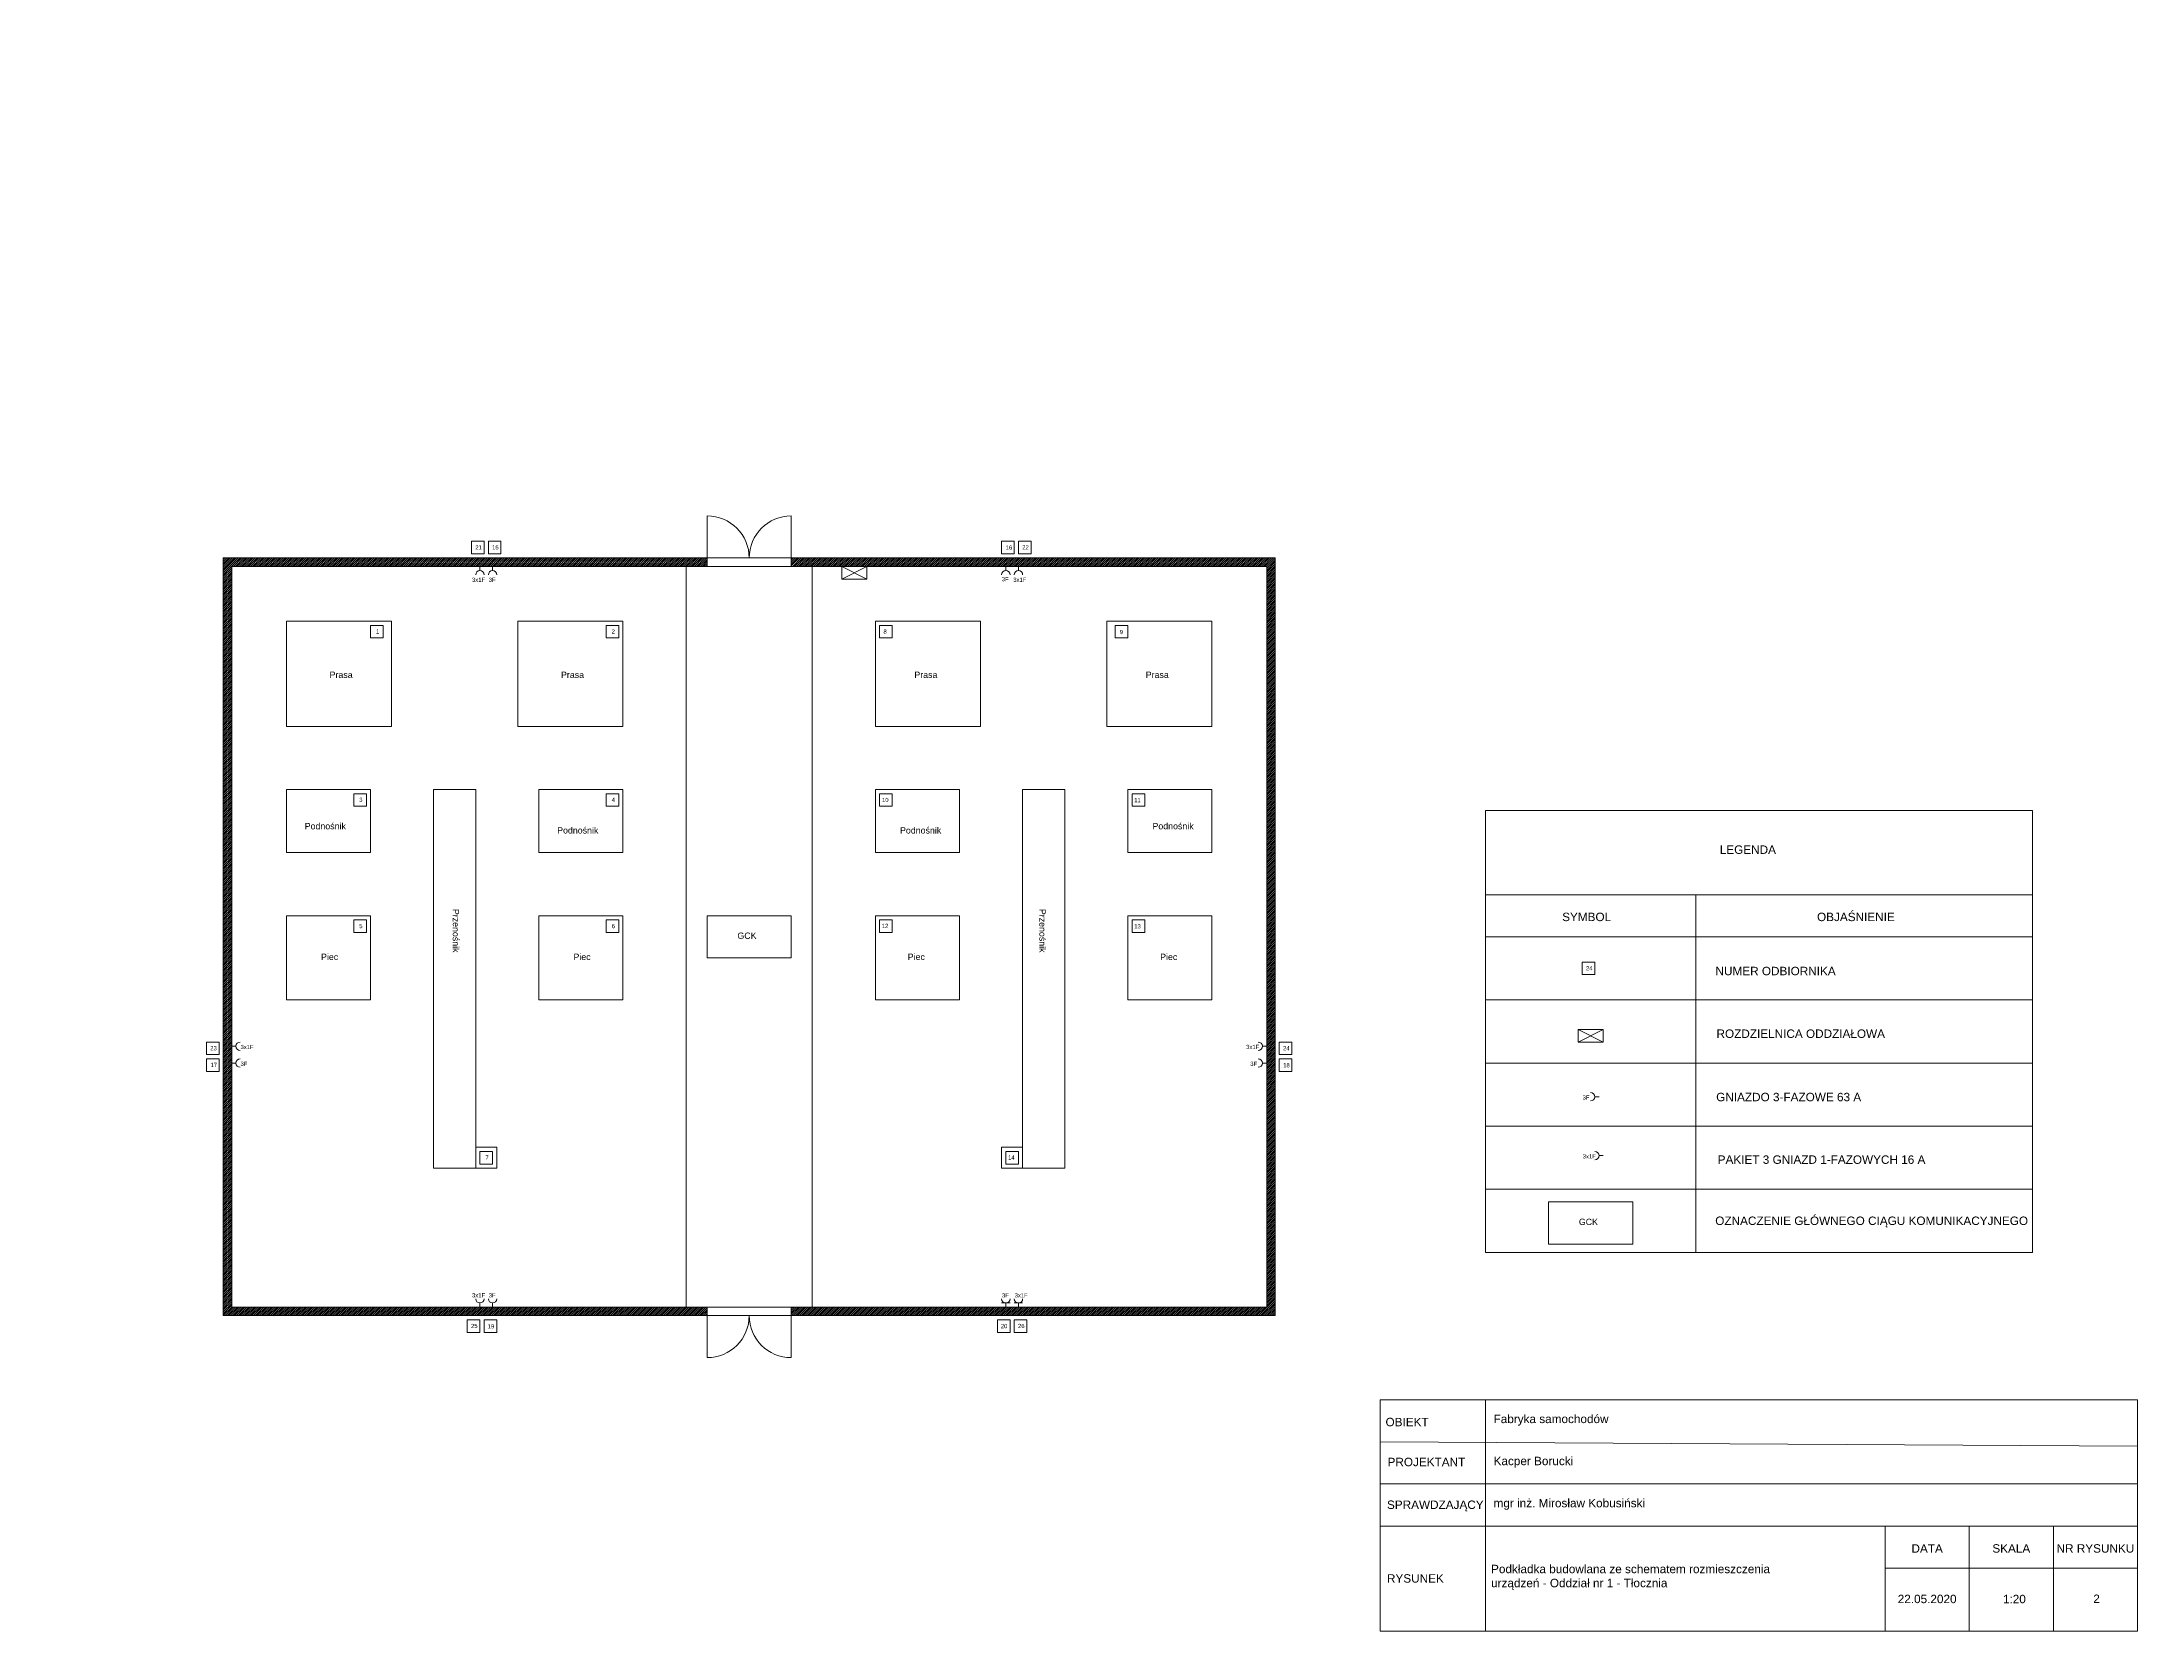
# Paper-space layout 'Layout2' of a CAD drawing. Header units: millimetres. Extents: x 26 to 231, y 20 to 176.
# The model-space entities are those that its viewports show. They can reach past a viewport. Long polylines and large blocks are cut down to what shows.
import ezdxf

# ---------------------------------------------------------------- set-up
doc = ezdxf.new("R2010")
doc.units = ezdxf.units.MM
doc.linetypes.add('ACAD_ISO03W100', pattern=[30, 12, -18])
doc.layers.get('0').update_dxf_attribs({"lineweight": 9})
doc.layers.add('glowny-ciag-komunikacyjny', color=7, linetype='ACAD_ISO03W100', lineweight=5)
doc.layers.add('oznaczenia urządzeń', color=250, linetype='Continuous', lineweight=5)
doc.layers.add('pomiar', color=130, linetype='Continuous')
doc.layers.get('pomiar').off()
doc.styles.get("Standard").update_dxf_attribs({"font": 'arial.ttf'})

msp = doc.modelspace()

# ---------------------------------------------------------------- hatches: boundary and pattern name
h = msp.add_hatch()
h.set_pattern_fill('ANSI31', color=256)
h.paths.add_polyline_path([(1150, 20), (27.8, 20), (0, 0), (1150, 0)])
h.paths.add_polyline_path([(2472.2, 20), (1350, 20), (1350, 0), (2500, 0)])
h.paths.add_polyline_path([(20, 458.6), (0, 458.6), (0, 0), (27.8, 20), (20, 20)])
h.paths.add_polyline_path([(20, 900), (0, 900), (0, 458.6), (20, 458.6)])
h.paths.add_polyline_path([(20, 1000), (20, 1400), (20, 1780), (27.8, 1780), (0, 1800), (0, 1400), (0, 1000), (0, 900), (20, 900)])
h.paths.add_polyline_path([(1150, 1800), (0, 1800), (27.8, 1780), (1150, 1780)])
h.paths.add_polyline_path([(2500, 1800), (1350, 1800), (1350, 1800), (1350, 1780), (2472.2, 1780)])
h.paths.add_polyline_path([(2500, 1800), (2472.2, 1780), (2480, 1780), (2480, 20), (2472.2, 20), (2500, 0)])

# ---------------------------------------------------------------- linework, layer by layer
for p, q in [((1150, 1800), (1150, 1900)), ((1350, 1800), (1350, 1900)), ((1150, 1780), (1150, 1800)), ((1350, 1780), (1350, 1800)), ((610, 1780), (610, 1770)), ((610, 1780), (640, 1780)), ((640, 1780), (640, 1770)), ((1470, 1780), (1530, 1750)), ((1470, 1750), (1530, 1780)), ((1860, 1780), (1860, 1770)), ((1860, 1780), (1890, 1780)), ((1890, 1780), (1890, 1770)), ((0, 1400), (0, 1000)), ((20, 1400), (20, 1000)), ((3000, 1000), (4300, 1000)), ((3500, 1000), (3500, 900)), ((3000, 900), (4300, 900)), ((3500, 150), (3500, 900)), ((3000, 750), (4300, 750)), ((3220, 680), (3280, 650)), ((3220, 650), (3280, 680)), ((20, 640), (30, 640)), ((20, 640), (20, 620)), ((20, 620), (20, 600)), ((20, 600), (30, 600)), ((2480, 640), (2470, 640)), ((2480, 600), (2470, 600)), ((2480, 640), (2480, 600)), ((3000, 600), (4300, 600)), ((3270, 520), (3260, 520)), ((3000, 450), (4300, 450)), ((3280, 380), (3270, 380)), ((3000, 300), (4300, 300)), ((3000, 150), (4300, 150)), ((610, 20), (610, 30)), ((640, 20), (610, 20)), ((640, 20), (640, 30)), ((670, 20), (640, 20)), ((1150, 20), (1150, 0)), ((1350, 20), (1350, 0)), ((1850, 30), (1870, 30)), ((1860, 20), (1860, 30)), ((1860, 20), (1890, 20)), ((1880, 30), (1900, 30)), ((1890, 20), (1890, 30)), ((1150, 0), (1150, -100)), ((1350, 0), (1350, -100)), ((2750, -750), (2750, -200)), ((2750, -200), (4550, -200)), ((3000, -200), (3000, -750)), ((4550, -200), (4550, -750)), ((2750, -300), (4550, -310)), ((2750, -400), (4550, -400)), ((2750, -500), (4550, -500)), ((3950, -500), (3950, -750)), ((4150, -500), (4150, -750)), ((4350, -500), (4350, -750)), ((3950, -600), (4550, -600)), ((4550, -750), (2750, -750))]:
    msp.add_line(p, q)
for points in [[(0, 1000), (0, 0), (2500, 0), (2500, 1800), (0, 1800), (0, 1400)], [(20, 1000), (20, 20), (2480, 20), (2480, 1780), (20, 1780), (20, 1400)], [(4300, 150), (4300, 1200), (3000, 1200), (3000, 150)]]:
    msp.add_lwpolyline(points)
for points in [[(1530, 1780), (1470, 1780), (1470, 1750), (1530, 1750)], [(150, 1400), (400, 1400), (400, 1650), (150, 1650)], [(700, 1400), (950, 1400), (950, 1650), (700, 1650)], [(1800, 1400), (1550, 1400), (1550, 1650), (1800, 1650)], [(2350, 1400), (2100, 1400), (2100, 1650), (2350, 1650)], [(150, 1250), (350, 1250), (350, 1100), (150, 1100)], [(600, 1250), (600, 350), (500, 350), (500, 1250)], [(750, 1250), (950, 1250), (950, 1100), (750, 1100)], [(1750, 1250), (1550, 1250), (1550, 1100), (1750, 1100)], [(1900, 1250), (1900, 350), (2000, 350), (2000, 1250)], [(2350, 1250), (2150, 1250), (2150, 1100), (2350, 1100)], [(150, 750), (350, 750), (350, 950), (150, 950)], [(750, 750), (950, 750), (950, 950), (750, 950)], [(1150, 950), (1350, 950), (1350, 850), (1150, 850)], [(1750, 750), (1550, 750), (1550, 950), (1750, 950)], [(2350, 750), (2150, 750), (2150, 950), (2350, 950)], [(3280, 680), (3220, 680), (3220, 650), (3280, 650)], [(600, 400), (600, 350), (650, 350), (650, 400)], [(1900, 400), (1900, 350), (1850, 350), (1850, 400)], [(3150, 270), (3350, 270), (3350, 170), (3150, 170)]]:
    msp.add_lwpolyline(points, close=True)
for centre, radius, start, end in [((1150, 1800), 100, 0, 90), ((1150, 1800), 100, 0, 90), ((1150, 1800), 100, 0, 90), ((1350, 1800), 100, 90, 180), ((610, 1760), 10, 0, 180), ((640, 1760), 10, 0, 180), ((1860, 1760), 10, 0, 180), ((1890, 1760), 10, 0, 180), ((40, 640), 10, 90, 270), ((2460, 640), 10, 270, 90), ((40, 600), 10, 90, 270), ((2460, 600), 10, 270, 90), ((3250, 520), 10, 270, 90), ((3260, 380), 10, 270, 90), ((610, 40), 10, 180, 0), ((640, 40), 10, 180, 0), ((1860, 40), 10, 180, 0), ((1890, 40), 10, 180, 0), ((1150, 0), 100, 270, 0), ((1350, 0), 100, 180, 270)]:
    msp.add_arc(centre, radius, start, end)
at = {"layer": 'glowny-ciag-komunikacyjny'}
for p, q in [((1100, 20), (1100, 1780)), ((1400, 1780), (1400, 20))]:
    msp.add_line(p, q, dxfattribs=at)
at = {"layer": 'oznaczenia urządzeń'}
for points in [[(620, 1840), (590, 1840), (590, 1810), (620, 1810)], [(660, 1840), (630, 1840), (630, 1810), (660, 1810)], [(1880, 1840), (1850, 1840), (1850, 1810), (1880, 1810)], [(1920, 1840), (1890, 1840), (1890, 1810), (1920, 1810)], [(380, 1640), (350, 1640), (350, 1610), (380, 1610)], [(940, 1640), (910, 1640), (910, 1610), (940, 1610)], [(1560, 1640), (1590, 1640), (1590, 1610), (1560, 1610)], [(2120, 1640), (2150, 1640), (2150, 1610), (2120, 1610)], [(340, 1240), (310, 1240), (310, 1210), (340, 1210)], [(940, 1240), (910, 1240), (910, 1210), (940, 1210)], [(1560, 1240), (1590, 1240), (1590, 1210), (1560, 1210)], [(2160, 1240), (2190, 1240), (2190, 1210), (2160, 1210)], [(340, 940), (310, 940), (310, 910), (340, 910)], [(940, 940), (910, 940), (910, 910), (940, 910)], [(1560, 940), (1590, 940), (1590, 910), (1560, 910)], [(2160, 940), (2190, 940), (2190, 910), (2160, 910)], [(3260, 840), (3230, 840), (3230, 810), (3260, 810)], [(-10, 650), (-40, 650), (-40, 620), (-10, 620)], [(2540, 650), (2510, 650), (2510, 620), (2540, 620)], [(-10, 610), (-40, 610), (-40, 580), (-10, 580)], [(2540, 610), (2510, 610), (2510, 580), (2540, 580)], [(640, 390), (610, 390), (610, 360), (640, 360)], [(1860, 390), (1890, 390), (1890, 360), (1860, 360)], [(610, -10), (580, -10), (580, -40), (610, -40)], [(650, -10), (620, -10), (620, -40), (650, -40)], [(1870, -10), (1840, -10), (1840, -40), (1870, -40)], [(1910, -10), (1880, -10), (1880, -40), (1910, -40)]]:
    msp.add_lwpolyline(points, close=True, dxfattribs=at)

# ---------------------------------------------------------------- texts
for s, width, insert, char_height, attachment_point in [('3x1F', 90, (591.2, 1753.3), 10, 1), ('3F', 90, (630.9, 1753.2), 10, 1), ('3F', 90, (1866.6, 1754.7), 10, 3), ('3x1F', 90, (1908.8, 1753.3), 10, 3), ('Prasa', 130, (252.7, 1530), 15, 1), ('Prasa', 130, (802.7, 1530), 15, 1), ('Prasa', 130, (1697.3, 1530), 15, 3), ('Prasa', 130, (2247.3, 1530), 15, 3), ('Podnośnik', 130, (193.6, 1170.4), 15, 1), ('Podnośnik', 130, (793.6, 1160.4), 15, 1), ('Podnośnik', 130, (1706.4, 1160.4), 15, 3), ('Podnośnik', 130, (2306.4, 1170.4), 15, 3), ('\\pxqc;LEGENDA', 250, (3623.7, 1106.9), 20, 5), ('\\pxqc;SYMBOL', 250, (3240.5, 947.1), 20, 5), ('\\pxqc;OBJAŚNIENIE', 250, (3880.5, 947.1), 20, 5), ('GCK', 130, (1222, 910.1), 15, 1), ('Piec', 130, (232.4, 859.8), 15, 1), ('Piec', 130, (832.4, 859.8), 15, 1), ('Piec', 130, (1667.6, 859.8), 15, 3), ('Piec', 130, (2267.6, 859.8), 15, 3), ('NUMER ODBIORNIKA', 413.599, (3689.6, 818.5), 20, 5), ('ROZDZIELNICA ODDZIAŁOWA', 413.599, (3749.4, 669.6), 20, 5), ('3x1F', 90, (41, 643.2), 10, 1), ('3F', 90, (41, 603.2), 10, 1), ('3x1F', 90, (2431.2, 643.3), 10, 1), ('3F', 90, (2440.9, 603.2), 10, 1), ('3F', 90, (3230.9, 523.2), 10, 1), ('\\pxql;GNIAZDO 3-FAZOWE 63 A', 413.599, (3755.2, 519.1), 20, 5), ('3x1F', 90, (3231.2, 383.3), 10, 1), ('\\pxql;PAKIET 3 GNIAZD 1-FAZOWYCH 16 A', 717.996, (3911, 370.4), 20, 5), ('GCK', 130, (3222, 230.1), 15, 1), ('\\pxql;OZNACZENIE GŁÓWNEGO CIĄGU KOMUNIKACYJNEGO', 746.816, (3919.6, 222.3), 20, 5), ('3x1F', 90, (591.2, 53.3), 10, 1), ('3F', 90, (630.9, 53.2), 10, 1), ('3F', 90, (1850.9, 53.2), 10, 1), ('3x1F', 90, (1880.9, 53.2), 10, 1), ('\\pxqc;OBIEKT', 250, (2813.7, -253.1), 20, 5), ('\\pxql;Fabryka samochodów', 469.28, (3253.9, -248.5), 20, 5), ('\\pxql;PROJEKTANT', 250, (2892.3, -348), 20, 5), ('\\pxql;Kacper Borucki', 469.28, (3253.9, -348.5), 20, 5), ('\\pxql;SPRAWDZAJĄCY', 250, (2890.9, -452.4), 20, 5), ('\\pxql;mgr inż. Mirosław Kobusiński', 469.28, (3253.9, -448.5), 20, 5), ('\\pxqc;DATA', 250, (4049.8, -553.4), 20, 5), ('\\pxqc;SKALA', 250, (4249.8, -553.4), 20, 5), ('\\pxqc;NR RYSUNKU', 250, (4449.8, -553.4), 20, 5), ('\\pxql;Podkładka budowlana ze schematem rozmieszczenia urządzeń - Oddział nr 1 - Tłocznia', 724.322, (3375.5, -621.8), 20, 5), ('\\pxql;RYSUNEK', 250, (2890.9, -624.7), 20, 5), ('\\pxqc;22.05.2020', 250, (4049.8, -673.4), 20, 5), ('\\pxqc;1:20', 250, (4257.2, -673.6), 20, 5), ('\\pxqc;2', 250, (4452.5, -672.9), 20, 5)]:
    msp.add_mtext_dynamic_manual_height_columns(s, width=width, gutter_width=12.5, heights=[0], dxfattribs=dict(insert=insert, char_height=char_height, attachment_point=attachment_point))
at = {"char_height": 15, "rotation": 270}
for insert, attachment_point in [((560.5, 966.3), 1), ((1939.5, 966.3), 7)]:
    msp.add_mtext_dynamic_manual_height_columns('Przenośnik', width=130, gutter_width=12.5, heights=[0], dxfattribs=dict(at, insert=insert, attachment_point=attachment_point))
at = {"layer": 'oznaczenia urządzeń', "char_height": 10}
for s, heights, insert, attachment_point in [('21', [0], (599, 1830.3), 1), ('15', [0], (639, 1830.3), 1), ('16', [0], (1859.8, 1829.8), 1), ('22', [0], (1899, 1830.3), 1), ('1', [0], (363.1, 1630.4), 1), ('2', [0], (923.1, 1630.4), 1), ('8', [0], (1576.9, 1630.4), 3), ('9', [0], (2138.5, 1629.1), 3), ('3', [0], (323.1, 1230.4), 1), ('4', [0], (923.1, 1230.4), 1), ('10', [0], (1581.3, 1230.1), 3), ('11', [0], (2180.7, 1229.6), 3), ('5', [0], (323.1, 930.4), 1), ('6', [0], (923.1, 930.4), 1), ('12', [0], (1580.7, 930.9), 3), ('13', [0], (2180.7, 930), 3), ('24', [0], (3239, 830.3), 1), ('23', [0], (-31, 640.3), 1), ('17', [0], (-30.2, 600.6), 1), ('24', [0], (2519, 640.3), 1), ('18', [0], (2519.2, 599.9), 1), ('7', [0], (623.1, 380.4), 1), ('14', [0], (1880.9, 380.8), 3), ('25', [0], (589, -19.7), 1), ('19', [0], (628.4, -20.5), 1), ('20', [0], (1848.1, -20), 1), ('26', [10.2], (1889, -19.7), 1)]:
    msp.add_mtext_dynamic_manual_height_columns(s, width=10, gutter_width=12.5, heights=heights, dxfattribs=dict(at, insert=insert, attachment_point=attachment_point))

psp = doc.layouts.new('Layout2')

# ---------------------------------------------------------------- viewports
at = {"layer": 'pomiar'}
psp.add_viewport(center=(128.5, 97.5), size=(205.6, 156), view_center_point=(2064.8, 1132.34), view_height=3787.2372, dxfattribs=at)

doc.saveas('drawing.dxf')
